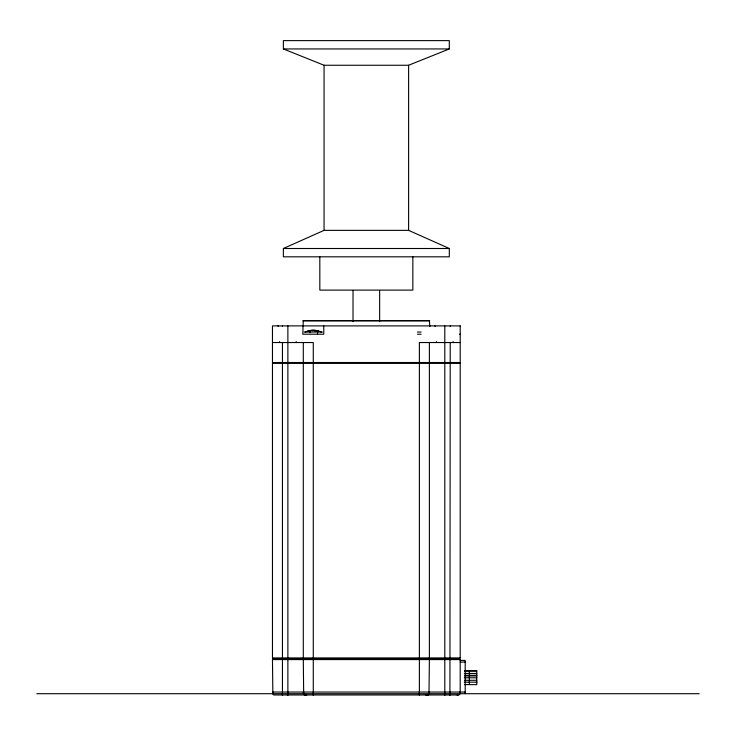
<?xml version="1.0" encoding="UTF-8"?>
<svg xmlns="http://www.w3.org/2000/svg" width="736" height="736" viewBox="0 0 736 736"><rect width="100%" height="100%" fill="white"/><g stroke="black" fill="none" stroke-linecap="round" stroke-linejoin="round"><path stroke-width="1.1" d="M408.609 230.359L324.061 230.359L283.369 248.501L283.369 256.818L449.3 256.818L449.3 248.501L408.609 230.359L408.609 65.256L449.3 48.944L449.3 40.627L283.369 40.627L283.369 48.944L324.061 65.256L408.609 65.256M429.75 325.892L429.419 320.565L303.278 320.565L302.79 334.218L323.766 334.218L323.766 325.892M460.202 692.042L459.816 694.039A2.493 2.493 0 0 1 458.868 694.977L273.801 694.977A2.493 2.493 0 0 1 272.863 694.039L272.467 659.585L273.304 658.757L459.365 658.757M317.492 334.475L317.621 332.056M306.728 695.161L304.621 694.977A2.493 2.493 0 0 1 303.683 694.039L303.296 659.585L304.124 658.757L303.296 657.929L303.296 363.336L304.124 362.508M273.304 658.757L272.467 657.929L272.467 363.336L273.304 362.508M459.374 362.508L460.202 363.336L460.202 657.929L459.374 658.757L460.202 659.585L460.202 693.698M425.951 695.161L428.048 694.977A2.493 2.493 0 0 0 428.987 694.039L429.382 659.585L428.545 658.757L429.382 657.929L429.382 363.336L428.545 362.508M427.745 695.134L426.402 695.373M457.912 695.308L457.222 695.373M308.494 330.878L307.961 330.915A24.619 21.592 79.4 0 1 317.336 330.915L318.596 330.915A24.619 21.592 -79.4 0 0 309.221 330.915L308.568 330.878A24.628 21.684 -90 0 0 305.219 332.056M449.926 695.373L450.22 342.534M283.369 48.944L449.3 48.944M283.369 248.501L449.3 248.501M302.928 320.896L429.75 320.896M304.124 332.056L322.432 332.056M417.441 332.056L421.102 332.056M417.441 334.218L421.102 334.218M459.577 334.218L460.202 334.218M272.467 342.534L313.278 342.534L313.278 695.354M460.202 342.534L419.391 342.534L419.391 695.354M272.467 363.336L460.202 363.336M272.467 657.929L460.193 657.929M272.467 659.585L460.202 659.585M460.202 660.422L465.198 660.422L465.198 693.698M460.202 662.087L465.198 662.087M464.582 670.809L476.781 670.818L476.781 684.664L464.582 684.563M464.582 670.956L476.781 670.956M464.296 673.449L476.781 673.449M464.582 675.298L476.781 675.298M464.582 675.952L476.781 675.952M464.296 677.792L476.781 677.792M464.582 680.294L476.781 680.294M476.33 682.07L476.79 682.07M464.296 682.18L476.781 682.18M272.467 692.042L465.198 692.042M36.8 693.708L699.2 693.708M306.268 695.373L304.621 694.977M434.801 325.892L435.326 326.416M277.886 325.892L278.41 326.416M309.221 330.915L310.16 332.7M303.683 694.039L303.296 692.392M469.338 671.793L469.338 675.105M469.338 676.136L469.338 679.448M469.338 680.579L469.338 683.836M453.118 341.596L453.118 342.534M450.22 325.892L450.22 326.416M444.792 325.892L444.792 695.354M436.476 341.596L436.476 342.534M429.879 325.892L429.879 326.416M429.382 342.534L429.382 362.508M412.85 256.818L412.85 290.113L319.82 290.113L319.82 256.818M379.647 290.683L379.647 321.641M353.022 290.683L353.022 321.641M324.061 65.256L324.061 230.359M303.296 342.534L303.296 362.508M296.203 341.596L296.203 342.534M287.877 325.892L287.877 695.354M282.458 325.892L282.458 326.416M282.458 342.534L282.458 695.354M279.56 341.596L279.56 342.534M317.98 330.878A24.628 21.684 90 0 1 321.338 332.056M309.81 330.814A24.619 11.629 84.2 0 1 314.631 330.915A23.083 17.048 -36.1 0 1 316.968 330.915A24.619 11.629 -84.2 0 0 312.165 330.814M460.202 325.892L272.467 325.892L272.467 362.508L460.202 362.508L460.202 325.892"/></g></svg>
